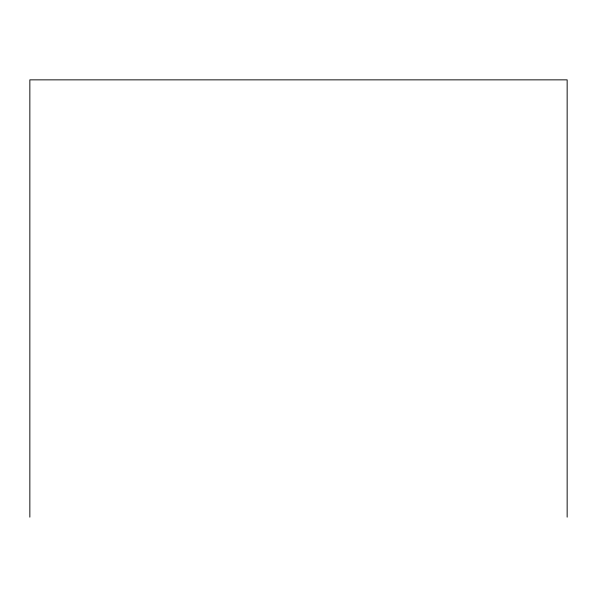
<?xml version="1.0" encoding="UTF-8"?>
<svg xmlns="http://www.w3.org/2000/svg" width="597" height="597" viewBox="0 0 597 597"><rect width="100%" height="100%" fill="white"/><g stroke="black" fill="none" stroke-linecap="round" stroke-linejoin="round"><path stroke-width="0.9" d="M567.15 517.144L567.15 79.856L29.85 79.856L29.85 517.144"/></g></svg>
